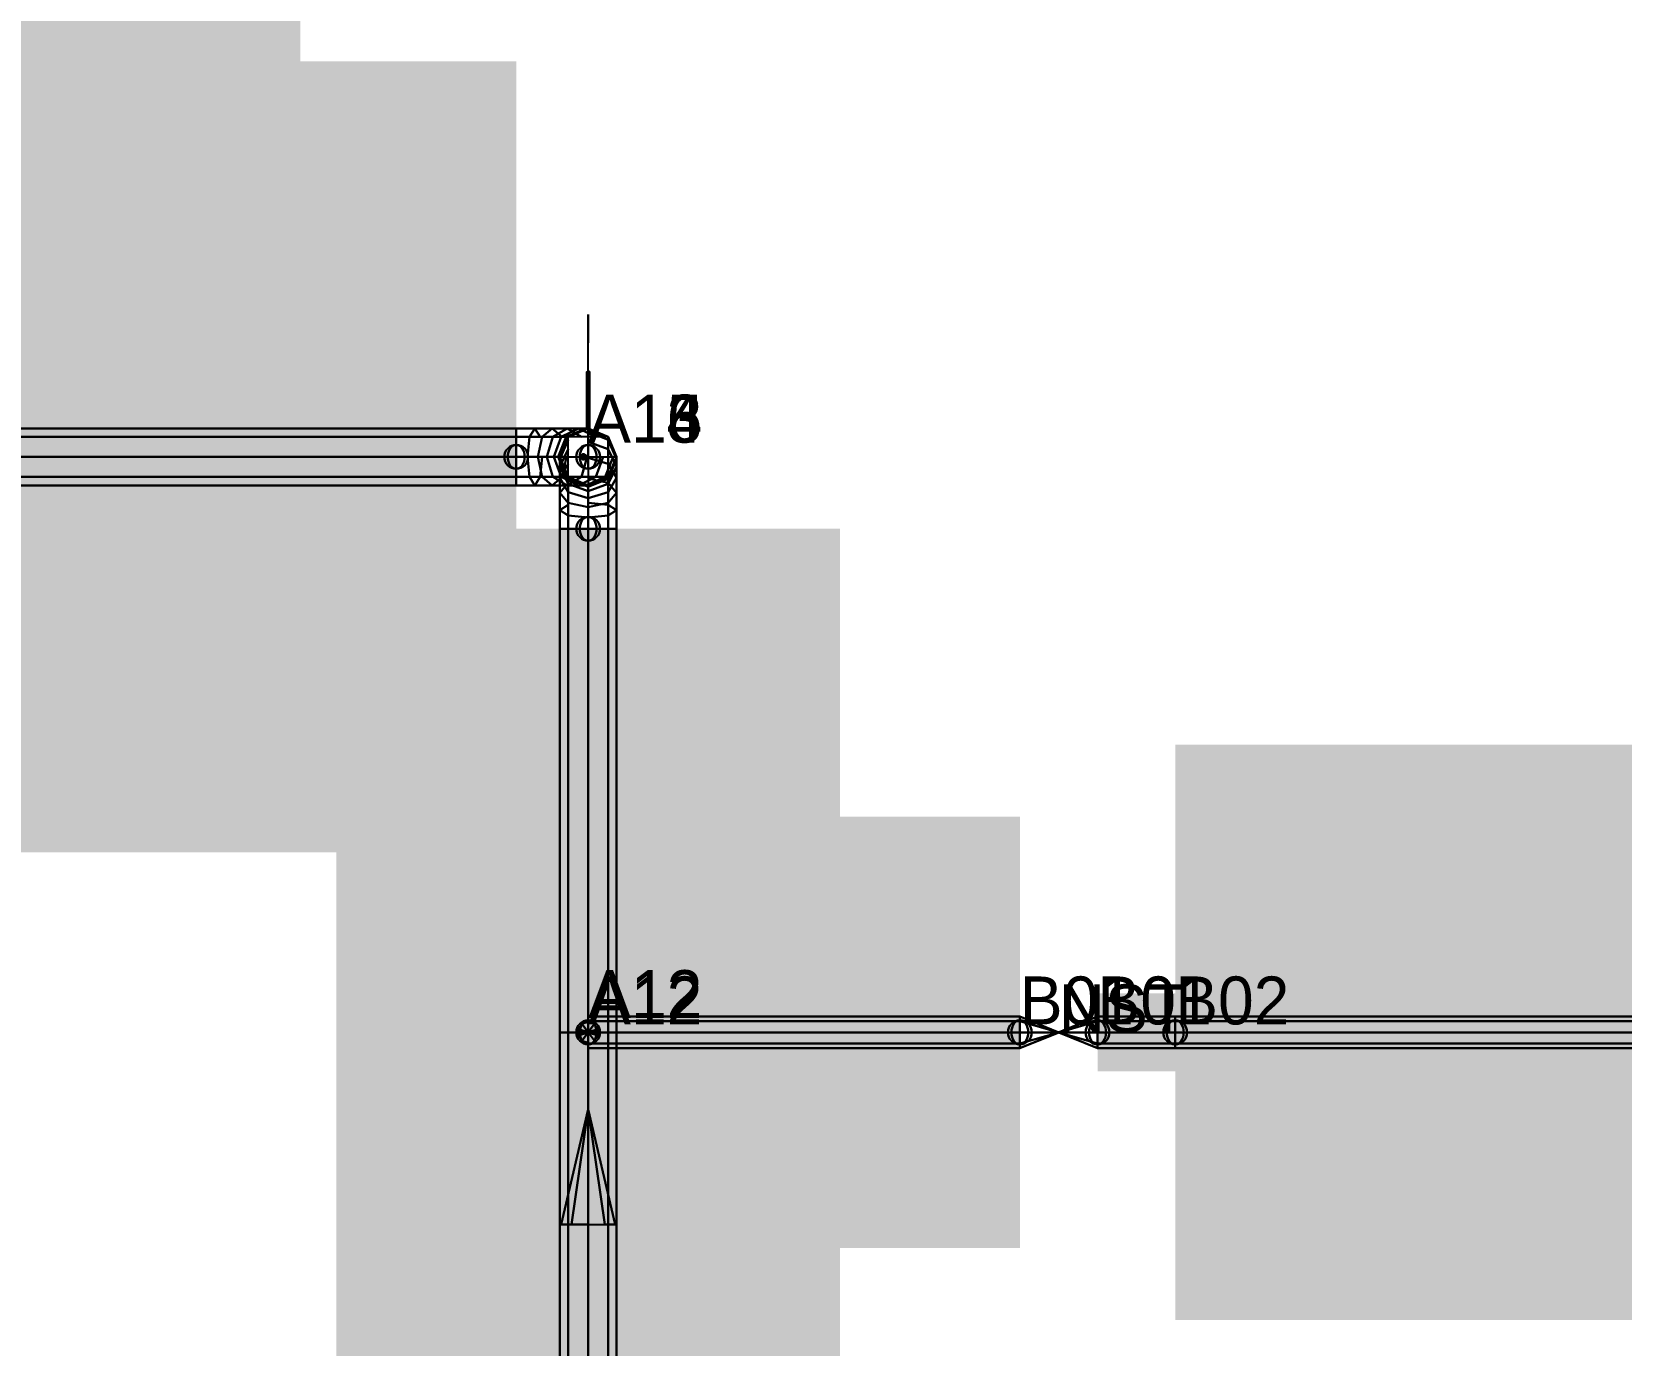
# Model space of a CAD drawing. Extents: x -1614 to 297846, y -601 to 211160.
# Drawn here: x 1849 to 3533, y 7289 to 8680 of the extents above; entities that cross this region are included whole.
import ezdxf

# ---------------------------------------------------------------- set-up
doc = ezdxf.new("R2010")
doc.units = 0
doc.layers.get('0').update_dxf_attribs({"linetype": 'CONTINUOUS'})
for name, color, linetype in [('3D-MODEL', 1, 'CONTINUOUS'), ('BEND', 5, 'CONTINUOUS'), ('FORCE', 4, 'CONTINUOUS'), ('FRAME', 1, 'CONTINUOUS'), ('POINT', 5, 'CONTINUOUS'), ('PTATT', 7, 'CONTINUOUS'), ('RUN', 5, 'CONTINUOUS'), ('SUPPORT', 1, 'CONTINUOUS'), ('VALATT', 14, 'CONTINUOUS'), ('VALVE', 14, 'CONTINUOUS')]:
    doc.layers.add(name, color=color, linetype=linetype)

# ---------------------------------------------------------------- blocks, each defined once
blk = doc.blocks.new('RUN')
at = {"const_width": 1}
blk.add_lwpolyline([(0, 0), (1, 0)], dxfattribs=at)
at = {"flags": 9}
for tag, p in [('MAT', (0.349303, 0.182422)), ('SCH', (0.349303, 0.165755)), ('NOM', (0.349303, 0.149088))]:
    blk.add_attdef(tag, p, '', height=0.01, dxfattribs=at)
blk = doc.blocks.new('3DRUN')
at = {"color": 0, "linetype": 'CONTINUOUS'}
for points in [[(1, 0.353553, -0.353553), (1, 0.5), (0, 0.5), (0, 0.353553, -0.353553)], [(1, 0.5), (1, 0.353553, 0.353553), (0, 0.353553, 0.353553), (0, 0.5)], [(1, 0, -0.5), (1, 0.353553, -0.353553), (0, 0.353553, -0.353553), (0, 0, -0.5)], [(1, 0.353553, 0.353553), (1, 0, 0.5), (0, 0, 0.5), (0, 0.353553, 0.353553)], [(1, -0.353553, -0.353553), (1, 0, -0.5), (0, 0, -0.5), (0, -0.353553, -0.353553)], [(1, 0, 0.5), (1, -0.353553, 0.353553), (0, -0.353553, 0.353553), (0, 0, 0.5)], [(1, -0.353553, 0.353553), (1, -0.5), (0, -0.5), (0, -0.353553, 0.353553)], [(1, -0.5), (1, -0.353553, -0.353553), (0, -0.353553, -0.353553), (0, -0.5)]]:
    blk.add_3dface(points, dxfattribs=at)
blk = doc.blocks.new('VALVE')
for p, q in [((0, -0.5), (0, 0.5)), ((0, 0.5), (1, -0.5)), ((1, 0.5), (0, -0.5)), ((1, -0.5), (1, 0.5))]:
    blk.add_line(p, q)
at = {"flags": 9}
for tag, p in [('WGT', (0.49792, 0.521981)), ('RAT', (0.49792, 0.538647))]:
    blk.add_attdef(tag, p, '', height=0.01, dxfattribs=at)
blk = doc.blocks.new('3DVALVE')
mesh = blk.add_polymesh((2, 8), dxfattribs=dict(n_close=True))
for k, corner in enumerate([(0, 0.5), (0, 0.353553, 0.353553), (0, 0, 0.5), (0, -0.353553, 0.353553), (0, -0.5), (0, -0.353553, -0.353553), (0, 0, -0.5), (0, 0.353553, -0.353553), (0.5, 0), (0.5, 0), (0.5, 0), (0.5, 0), (0.5, 0), (0.5, 0), (0.5, 0), (0.5, 0)]):
    mesh.set_mesh_vertex(divmod(k, 8), corner)
mesh = blk.add_polymesh((2, 8), dxfattribs=dict(n_close=True))
for k, corner in enumerate([(1, 0.5), (1, 0.353553, 0.353553), (1, 0, 0.5), (1, -0.353553, 0.353553), (1, -0.5), (1, -0.353553, -0.353553), (1, 0, -0.5), (1, 0.353553, -0.353553), (0.5, 0), (0.5, 0), (0.5, 0), (0.5, 0), (0.5, 0), (0.5, 0), (0.5, 0), (0.5, 0)]):
    mesh.set_mesh_vertex(divmod(k, 8), corner)
blk = doc.blocks.new('3DFORCE')
blk.add_line((0, 0), (0, 0.999517))
at = {"extrusion": (0, -1, 0)}
blk.add_circle((0, 0, -1.299517), 0.000034, dxfattribs=at)
mesh = blk.add_polymesh((2, 10), dxfattribs=dict(n_close=True))
for k, corner in enumerate([(0.074329, 0.999517), (0.060133, 0.999517, 0.043689), (0.022969, 0.999517, 0.070691), (-0.022969, 0.999517, 0.070691), (-0.060133, 0.999517, 0.043689), (-0.074329, 0.999517), (-0.060133, 0.999517, -0.043689), (-0.022969, 0.999517, -0.070691), (0.022969, 0.999517, -0.070691), (0.060133, 0.999517, -0.043689), (0.000034, 1.299517), (0.000028, 1.299517, 0.00002), (0.000011, 1.299517, 0.000032), (-0.000011, 1.299517, 0.000032), (-0.000028, 1.299517, 0.00002), (-0.000034, 1.299517), (-0.000028, 1.299517, -0.00002), (-0.000011, 1.299517, -0.000032), (0.000011, 1.299517, -0.000032), (0.000028, 1.299517, -0.00002)]):
    mesh.set_mesh_vertex(divmod(k, 10), corner)
blk = doc.blocks.new('FORCE')
for p, q in [((0, 1.299517), (-0.075, 0.999517)), ((0.075, 0.999517), (0, 1.299517)), ((-0.075, 0.999517), (0, 0.999517)), ((0, 0.999517), (0.075, 0.999517)), ((0, 0), (0, 0.999517))]:
    blk.add_line(p, q)
at = {"flags": 9}
for tag, p in [('FRC', (0.002347, 1.347826)), ('LCA', (0.002347, 1.331159))]:
    blk.add_attdef(tag, p, '', height=0.01, dxfattribs=at)
blk = doc.blocks.new('POINT')
at = {"color": 0, "linetype": 'BYBLOCK'}
blk.add_circle((0, 0), 0.5, dxfattribs=at)
at = {"color": 0, "linetype": 'BYBLOCK', "extrusion": (1e-16, 0, -1)}
blk.add_circle((0, 0), 0.5, dxfattribs=at)
at = {"color": 0, "linetype": 'BYBLOCK', "extrusion": (0.707107, 0, 0.707107)}
blk.add_circle((0, 0), 0.5, dxfattribs=at)
at = {"color": 0, "linetype": 'BYBLOCK', "extrusion": (0.707107, 0, -0.707107)}
blk.add_circle((0, 0), 0.5, dxfattribs=at)
at = {"color": 0, "linetype": 'BYBLOCK', "extrusion": (-0.707107, 0, -0.707107)}
blk.add_circle((0, 0), 0.5, dxfattribs=at)
at = {"color": 0, "linetype": 'BYBLOCK', "extrusion": (-0.707107, 0, 0.707107)}
blk.add_circle((0, 0), 0.5, dxfattribs=at)
at = {"color": 0, "linetype": 'BYBLOCK', "extrusion": (1, 0, 1e-16)}
blk.add_circle((0, 0), 0.5, dxfattribs=at)
at = {"color": 0, "linetype": 'BYBLOCK', "extrusion": (-1, 0, -2e-16)}
blk.add_circle((0, 0), 0.5, dxfattribs=at)
blk = doc.blocks.new('3DYSTOP')
at = {"extrusion": (-0.831972, 0, 0.554818)}
blk.add_line((0, -1), (0, -0.3), dxfattribs=at)
at = {"extrusion": (-0.000670272, 0, 1)}
for p, q in [((-0.15, -0.85, -0.000101), (0.15, -0.85, 0.000101)), ((-0.15, -1, -0.000101), (-0.15, -0.85, -0.000101)), ((-0.075, -1, -0.00005), (-0.075, -0.85, -0.00005)), ((0, -1), (0, -0.85)), ((0.075, -1, 0.00005), (0.075, -0.85, 0.00005)), ((0.15, -0.85, 0.000101), (0.15, -1, 0.000101))]:
    blk.add_line(p, q, dxfattribs=at)
at = {"extrusion": (0, -1, 0)}
blk.add_circle((0, 0), 0.000091, dxfattribs=at)
mesh = blk.add_polymesh((2, 10), dxfattribs=dict(n_close=True))
for k, corner in enumerate([(0.074873, -0.3), (0.060574, -0.3, 0.044009), (0.023137, -0.3, 0.071209), (-0.023137, -0.3, 0.071209), (-0.060574, -0.3, 0.044009), (-0.074873, -0.3), (-0.060574, -0.3, -0.044009), (-0.023137, -0.3, -0.071209), (0.023137, -0.3, -0.071209), (0.060574, -0.3, -0.044009), (0.000091, 0), (0.000074, 0, 0.000054), (0.000028, 0, 0.000087), (-0.000028, 0, 0.000087), (-0.000074, 0, 0.000054), (-0.000091, 0), (-0.000074, 0, -0.000054), (-0.000028, 0, -0.000087), (0.000028, 0, -0.000087), (0.000074, 0, -0.000054)]):
    mesh.set_mesh_vertex(divmod(k, 10), corner)
blk = doc.blocks.new('YSTOP')
for p, q in [((-0.15, -1), (-0.15, -0.85)), ((-0.15, -0.85), (0.15, -0.85)), ((-0.075, -1), (-0.075, -0.85)), ((0, -1), (0, -0.85)), ((0.075, -1), (0.075, -0.85)), ((0.15, -0.85), (0.15, -1))]:
    blk.add_line(p, q)
blk.add_lwpolyline([(0, -1), (0, -0.3), (0.075, -0.3), (0, 0), (-0.075, -0.3), (0, -0.3)])
at = {"flags": 9}
for tag, p in [('SID', (0.001068, -0.998792)), ('TYP', (0.001068, -1.015459)), ('GUP', (0.001068, -1.032126)), ('GDN', (0.001068, -1.048792)), ('FCF', (0.001068, -1.065459))]:
    blk.add_attdef(tag, p, '', height=0.01, dxfattribs=at)
blk = doc.blocks.new('BEND')
at = {"color": 0, "linetype": 'BYBLOCK', "extrusion": (1e-16, 0, -1)}
blk.add_circle((0, 0), 0.5, dxfattribs=at)
at = {"color": 0, "linetype": 'BYBLOCK'}
blk.add_circle((0, 0), 0.5, dxfattribs=at)
at = {"color": 0, "linetype": 'BYBLOCK', "extrusion": (-0.707107, 0, 0.707107)}
blk.add_circle((0, 0), 0.5, dxfattribs=at)
at = {"color": 0, "linetype": 'BYBLOCK', "extrusion": (-0.707107, 0, -0.707107)}
blk.add_circle((0, 0), 0.5, dxfattribs=at)
at = {"color": 0, "linetype": 'BYBLOCK', "extrusion": (0.707107, 0, -0.707107)}
blk.add_circle((0, 0), 0.5, dxfattribs=at)
at = {"color": 0, "linetype": 'BYBLOCK', "extrusion": (0.707107, 0, 0.707107)}
blk.add_circle((0, 0), 0.5, dxfattribs=at)
at = {"color": 0, "linetype": 'BYBLOCK', "extrusion": (-1, 0, -2e-16)}
blk.add_circle((0, 0), 0.5, dxfattribs=at)
at = {"color": 0, "linetype": 'BYBLOCK', "extrusion": (1, 0, 1e-16)}
blk.add_circle((0, 0), 0.5, dxfattribs=at)
at = {"flags": 9}
for tag, p in [('SCH', (0.013631, 0.044686)), ('MAT', (0.013631, 0.028019)), ('NOM', (0.013631, 0.011353)), ('RAD', (0.013631, -0.005314))]:
    blk.add_attdef(tag, p, '', height=0.01, dxfattribs=at)
blk = doc.blocks.new('3DINCLIN')
for p, q in [((-0.2, 0.9), (-0.2, 1)), ((-0.2, 0.9), (0.2, 0.9)), ((-0.1, 0.9), (-0.1, 1)), ((0, 1), (0, 0.8)), ((0.1, 0.9), (0.1, 1)), ((0.2, 0.9), (0.2, 1)), ((0, 0.8), (-0.2, 0.7)), ((-0.2, 0.7), (0.2, 0.7)), ((0.2, 0.7), (-0.2, 0.6)), ((-0.2, 0.6), (0.2, 0.6)), ((0.2, 0.6), (-0.2, 0.5)), ((-0.2, 0.5), (0.2, 0.5)), ((0.2, 0.5), (-0.2, 0.4)), ((-0.2, 0.4), (0.2, 0.4)), ((0.2, 0.4), (0, 0.29)), ((0, 0.29), (0, 0.05))]:
    blk.add_line(p, q)
at = {"extrusion": (0, -1, 0)}
blk.add_circle((0, 0), 0.000031, dxfattribs=at)
mesh = blk.add_polymesh((2, 10), dxfattribs=dict(n_close=True))
for k, corner in enumerate([(0.000031, 0), (0.000025, 0, 0.000018), (0.000009, 0, 0.000029), (-0.000009, 0, 0.000029), (-0.000025, 0, 0.000018), (-0.000031, 0), (-0.000025, 0, -0.000018), (-0.000009, 0, -0.000029), (0.000009, 0, -0.000029), (0.000025, 0, -0.000018), (0.019815, 0.05), (0.01603, 0.05, 0.011647), (0.006123, 0.05, 0.018845), (-0.006123, 0.05, 0.018845), (-0.01603, 0.05, 0.011647), (-0.019815, 0.05), (-0.01603, 0.05, -0.011647), (-0.006123, 0.05, -0.018845), (0.006123, 0.05, -0.018845), (0.01603, 0.05, -0.011647)]):
    mesh.set_mesh_vertex(divmod(k, 10), corner)
blk = doc.blocks.new('INCLINED')
for p, q in [((-0.2, 0.9), (-0.2, 1)), ((-0.2, 0.9), (0.2, 0.9)), ((-0.1, 0.9), (-0.1, 1)), ((0, 1), (0, 0.8)), ((0.1, 0.9), (0.1, 1)), ((0.2, 0.9), (0.2, 1)), ((0, 0.8), (-0.2, 0.7)), ((-0.2, 0.7), (0.2, 0.7)), ((0.2, 0.7), (-0.2, 0.6)), ((-0.2, 0.6), (0.2, 0.6)), ((0.2, 0.6), (-0.2, 0.5)), ((-0.2, 0.5), (0.2, 0.5)), ((0.2, 0.5), (-0.2, 0.4)), ((-0.2, 0.4), (0.2, 0.4)), ((0.2, 0.4), (0, 0.29)), ((0, 0.29), (0, 0))]:
    blk.add_line(p, q)
for points in [[(0.02, 0.05), (-0.02, 0.05), (0, 0)], [(0.018228, 0.0488), (-0.018228, 0.0488), (0, 0.00323)], [(0.016313, 0.047504), (-0.016313, 0.047504), (0, 0.006721)], [(0.014778, 0.046464), (-0.014778, 0.046464), (0, 0.00952)], [(0.013243, 0.045425), (-0.013243, 0.045425), (0, 0.012319)], [(0.011972, 0.044565), (-0.011972, 0.044565), (0, 0.014634)], [(0.010702, 0.043705), (-0.010702, 0.043705), (0, 0.01695)], [(0.009432, 0.042845), (-0.009432, 0.042845), (0, 0.019266)], [(0.007896, 0.041805), (-0.007896, 0.041805), (0, 0.022065)], [(0.006626, 0.040945), (-0.006626, 0.040945), (0, 0.02438)], [(0.005091, 0.039906), (-0.005091, 0.039906), (0, 0.027179)], [(0.003671, 0.038945), (-0.003671, 0.038945), (0, 0.029768)], [(0.002665, 0.038264), (-0.002665, 0.038264), (0, 0.031601)], [(0.00166, 0.037583), (-0.00166, 0.037583), (0, 0.033434)], [(0.000485, 0.036788), (-0.000485, 0.036788), (0, 0.035575)]]:
    blk.add_lwpolyline(points, close=True)
at = {"flags": 9}
for tag, p in [('TYP', (0.001223, 1.07814)), ('SID', (0.001223, 1.094807)), ('GFO', (0.001223, 1.061473)), ('GBK', (0.001223, 1.044807)), ('RAT', (0.001223, 1.02814)), ('DIR', (0.001223, 1.011473))]:
    blk.add_attdef(tag, p, '', height=0.01, dxfattribs=at)
blk = doc.blocks.new('3DRESTR')
for p, q in [((-0.2, 0.8), (-0.2, 1)), ((-0.1, 1), (-0.1, 0.8)), ((0, 1), (0, 0.8)), ((0.1, 1), (0.1, 0.8)), ((0.2, 1), (0.2, 0.8)), ((0.2, 0.8), (-0.2, 0.8)), ((0, 0.467278), (0, 0.8)), ((0, 0), (0, 0.2))]:
    blk.add_line(p, q)
mesh = blk.add_polymesh((2, 6), dxfattribs=dict(n_close=True))
for k, corner in enumerate([(-0.114372, 0.574891), (-0.111872, 0.570561, 0.00866), (-0.106872, 0.561901, 0.00866), (-0.104372, 0.55757), (-0.106872, 0.561901, -0.00866), (-0.111872, 0.570561, -0.00866), (-0.151319, 0.540569), (-0.148819, 0.536239, 0.00866), (-0.143819, 0.527578, 0.00866), (-0.141319, 0.523248), (-0.143819, 0.527578, -0.00866), (-0.148819, 0.536239, -0.00866)]):
    mesh.set_mesh_vertex(divmod(k, 6), corner)
mesh = blk.add_polymesh((2, 6), dxfattribs=dict(n_close=True))
for k, corner in enumerate([(-0.060456, 0.597032), (-0.060456, 0.592032, 0.00866), (-0.060456, 0.582032, 0.00866), (-0.060456, 0.577032), (-0.060456, 0.582032, -0.00866), (-0.060456, 0.592032, -0.00866), (-0.114372, 0.574891), (-0.111872, 0.570561, 0.00866), (-0.106872, 0.561901, 0.00866), (-0.104372, 0.55757), (-0.106872, 0.561901, -0.00866), (-0.111872, 0.570561, -0.00866)]):
    mesh.set_mesh_vertex(divmod(k, 6), corner)
mesh = blk.add_polymesh((2, 6), dxfattribs=dict(n_close=True))
for k, corner in enumerate([(-0.008676, 0.603094), (-0.008676, 0.598094, 0.00866), (-0.008676, 0.588094, 0.00866), (-0.008676, 0.583094), (-0.008676, 0.588094, -0.00866), (-0.008676, 0.598094, -0.00866), (-0.060456, 0.597032), (-0.060456, 0.592032, 0.00866), (-0.060456, 0.582032, 0.00866), (-0.060456, 0.577032), (-0.060456, 0.582032, -0.00866), (-0.060456, 0.592032, -0.00866)]):
    mesh.set_mesh_vertex(divmod(k, 6), corner)
mesh = blk.add_polymesh((2, 6), dxfattribs=dict(n_close=True))
for k, corner in enumerate([(0.046744, 0.593392), (0.046744, 0.588392, 0.00866), (0.046744, 0.578392, 0.00866), (0.046744, 0.573392), (0.046744, 0.578392, -0.00866), (0.046744, 0.588392, -0.00866), (-0.008676, 0.603094), (-0.008676, 0.598094, 0.00866), (-0.008676, 0.588094, 0.00866), (-0.008676, 0.583094), (-0.008676, 0.588094, -0.00866), (-0.008676, 0.598094, -0.00866)]):
    mesh.set_mesh_vertex(divmod(k, 6), corner)
mesh = blk.add_polymesh((2, 6), dxfattribs=dict(n_close=True))
for k, corner in enumerate([(0.102741, 0.56657), (0.100241, 0.56224, 0.00866), (0.095241, 0.55358, 0.00866), (0.092741, 0.54925), (0.095241, 0.55358, -0.00866), (0.100241, 0.56224, -0.00866), (0.046744, 0.593392), (0.046744, 0.588392, 0.00866), (0.046744, 0.578392, 0.00866), (0.046744, 0.573392), (0.046744, 0.578392, -0.00866), (0.046744, 0.588392, -0.00866)]):
    mesh.set_mesh_vertex(divmod(k, 6), corner)
mesh = blk.add_polymesh((2, 6), dxfattribs=dict(n_close=True))
for k, corner in enumerate([(0.143852, 0.530688), (0.141352, 0.526358, 0.00866), (0.136352, 0.517698, 0.00866), (0.133852, 0.513368), (0.136352, 0.517698, -0.00866), (0.141352, 0.526358, -0.00866), (0.102741, 0.56657), (0.100241, 0.56224, 0.00866), (0.095241, 0.55358, 0.00866), (0.092741, 0.54925), (0.095241, 0.55358, -0.00866), (0.100241, 0.56224, -0.00866)]):
    mesh.set_mesh_vertex(divmod(k, 6), corner)
mesh = blk.add_polymesh((2, 6), dxfattribs=dict(n_close=True))
for k, corner in enumerate([(-0.18256, 0.492706), (-0.178229, 0.490206, 0.00866), (-0.169569, 0.485206, 0.00866), (-0.165239, 0.482706), (-0.169569, 0.485206, -0.00866), (-0.178229, 0.490206, -0.00866), (-0.196389, 0.437262), (-0.191389, 0.437262, 0.00866), (-0.181389, 0.437262, 0.00866), (-0.176389, 0.437262), (-0.181389, 0.437262, -0.00866), (-0.191389, 0.437262, -0.00866)]):
    mesh.set_mesh_vertex(divmod(k, 6), corner)
mesh = blk.add_polymesh((2, 6), dxfattribs=dict(n_close=True))
for k, corner in enumerate([(-0.151319, 0.540569), (-0.148819, 0.536239, 0.00866), (-0.143819, 0.527578, 0.00866), (-0.141319, 0.523248), (-0.143819, 0.527578, -0.00866), (-0.148819, 0.536239, -0.00866), (-0.18256, 0.492706), (-0.178229, 0.490206, 0.00866), (-0.169569, 0.485206, 0.00866), (-0.165239, 0.482706), (-0.169569, 0.485206, -0.00866), (-0.178229, 0.490206, -0.00866)]):
    mesh.set_mesh_vertex(divmod(k, 6), corner)
mesh = blk.add_polymesh((2, 6), dxfattribs=dict(n_close=True))
for k, corner in enumerate([(-0.079523, 0.472944), (-0.075193, 0.470444, 0.00866), (-0.066533, 0.465444, 0.00866), (-0.062203, 0.462944), (-0.066533, 0.465444, -0.00866), (-0.075193, 0.470444, -0.00866), (-0.087628, 0.429462), (-0.082628, 0.429462, 0.00866), (-0.072628, 0.429462, 0.00866), (-0.067628, 0.429462), (-0.072628, 0.429462, -0.00866), (-0.082628, 0.429462, -0.00866)]):
    mesh.set_mesh_vertex(divmod(k, 6), corner)
mesh = blk.add_polymesh((2, 6), dxfattribs=dict(n_close=True))
for k, corner in enumerate([(-0.049844, 0.504686), (-0.047344, 0.500356, 0.00866), (-0.042344, 0.491696, 0.00866), (-0.039844, 0.487366), (-0.042344, 0.491696, -0.00866), (-0.047344, 0.500356, -0.00866), (-0.079523, 0.472944), (-0.075193, 0.470444, 0.00866), (-0.066533, 0.465444, 0.00866), (-0.062203, 0.462944), (-0.066533, 0.465444, -0.00866), (-0.075193, 0.470444, -0.00866)]):
    mesh.set_mesh_vertex(divmod(k, 6), corner)
mesh = blk.add_polymesh((2, 6), dxfattribs=dict(n_close=True))
for k, corner in enumerate([(-0.008676, 0.517725), (-0.008676, 0.512725, 0.00866), (-0.008676, 0.502725, 0.00866), (-0.008676, 0.497725), (-0.008676, 0.502725, -0.00866), (-0.008676, 0.512725, -0.00866), (-0.049844, 0.504686), (-0.047344, 0.500356, 0.00866), (-0.042344, 0.491696, 0.00866), (-0.039844, 0.487366), (-0.042344, 0.491696, -0.00866), (-0.047344, 0.500356, -0.00866)]):
    mesh.set_mesh_vertex(divmod(k, 6), corner)
mesh = blk.add_polymesh((2, 6), dxfattribs=dict(n_close=True))
for k, corner in enumerate([(0.01, 0.467278), (0.005, 0.467278, 0.00866), (-0.005, 0.467278, 0.00866), (-0.01, 0.467278), (-0.005, 0.467278, -0.00866), (0.005, 0.467278, -0.00866), (0.010284, 0.424575), (0.005284, 0.424575, 0.00866), (-0.004716, 0.424575, 0.00866), (-0.009716, 0.424575), (-0.004716, 0.424575, -0.00866), (0.005284, 0.424575, -0.00866)]):
    mesh.set_mesh_vertex(divmod(k, 6), corner)
mesh = blk.add_polymesh((2, 6), dxfattribs=dict(n_close=True))
for k, corner in enumerate([(0.034571, 0.509367), (0.032071, 0.505037, 0.00866), (0.027071, 0.496376, 0.00866), (0.024571, 0.492046), (0.027071, 0.496376, -0.00866), (0.032071, 0.505037, -0.00866), (-0.008676, 0.517725), (-0.008676, 0.512725, 0.00866), (-0.008676, 0.502725, 0.00866), (-0.008676, 0.497725), (-0.008676, 0.502725, -0.00866), (-0.008676, 0.512725, -0.00866)]):
    mesh.set_mesh_vertex(divmod(k, 6), corner)
mesh = blk.add_polymesh((2, 6), dxfattribs=dict(n_close=True))
for k, corner in enumerate([(0.067355, 0.487005), (0.064855, 0.482675, 0.00866), (0.059855, 0.474015, 0.00866), (0.057355, 0.469685), (0.059855, 0.474015, -0.00866), (0.064855, 0.482675, -0.00866), (0.034571, 0.509367), (0.032071, 0.505037, 0.00866), (0.027071, 0.496376, 0.00866), (0.024571, 0.492046), (0.027071, 0.496376, -0.00866), (0.032071, 0.505037, -0.00866)]):
    mesh.set_mesh_vertex(divmod(k, 6), corner)
mesh = blk.add_polymesh((2, 6), dxfattribs=dict(n_close=True))
for k, corner in enumerate([(0.09131, 0.448503), (0.08698, 0.446003, 0.00866), (0.07832, 0.441003, 0.00866), (0.07399, 0.438503), (0.07832, 0.441003, -0.00866), (0.08698, 0.446003, -0.00866), (0.067355, 0.487005), (0.064855, 0.482675, 0.00866), (0.059855, 0.474015, 0.00866), (0.057355, 0.469685), (0.059855, 0.474015, -0.00866), (0.064855, 0.482675, -0.00866)]):
    mesh.set_mesh_vertex(divmod(k, 6), corner)
mesh = blk.add_polymesh((2, 6), dxfattribs=dict(n_close=True))
for k, corner in enumerate([(0.09131, 0.448503), (0.08698, 0.446003, 0.00866), (0.07832, 0.441003, 0.00866), (0.07399, 0.438503), (0.07832, 0.441003, -0.00866), (0.08698, 0.446003, -0.00866), (0.096514, 0.4121), (0.092184, 0.4096, 0.00866), (0.083524, 0.4046, 0.00866), (0.079194, 0.4021), (0.083524, 0.4046, -0.00866), (0.092184, 0.4096, -0.00866)]):
    mesh.set_mesh_vertex(divmod(k, 6), corner)
mesh = blk.add_polymesh((2, 6), dxfattribs=dict(n_close=True))
for k, corner in enumerate([(0.177694, 0.478145), (0.173364, 0.475645, 0.00866), (0.164704, 0.470645, 0.00866), (0.160374, 0.468145), (0.164704, 0.470645, -0.00866), (0.173364, 0.475645, -0.00866), (0.143852, 0.530688), (0.141352, 0.526358, 0.00866), (0.136352, 0.517698, 0.00866), (0.133852, 0.513368), (0.136352, 0.517698, -0.00866), (0.141352, 0.526358, -0.00866)]):
    mesh.set_mesh_vertex(divmod(k, 6), corner)
mesh = blk.add_polymesh((2, 6), dxfattribs=dict(n_close=True))
for k, corner in enumerate([(0.193306, 0.425101), (0.188976, 0.422601, 0.00866), (0.180315, 0.417601, 0.00866), (0.175985, 0.415101), (0.180315, 0.417601, -0.00866), (0.188976, 0.422601, -0.00866), (0.177694, 0.478145), (0.173364, 0.475645, 0.00866), (0.164704, 0.470645, 0.00866), (0.160374, 0.468145), (0.164704, 0.470645, -0.00866), (0.173364, 0.475645, -0.00866)]):
    mesh.set_mesh_vertex(divmod(k, 6), corner)
mesh = blk.add_polymesh((2, 6), dxfattribs=dict(n_close=True))
for k, corner in enumerate([(-0.196389, 0.437262), (-0.191389, 0.437262, 0.00866), (-0.181389, 0.437262, 0.00866), (-0.176389, 0.437262), (-0.181389, 0.437262, -0.00866), (-0.191389, 0.437262, -0.00866), (-0.193787, 0.39306), (-0.188787, 0.39306, 0.00866), (-0.178787, 0.39306, 0.00866), (-0.173787, 0.39306), (-0.178787, 0.39306, -0.00866), (-0.188787, 0.39306, -0.00866)]):
    mesh.set_mesh_vertex(divmod(k, 6), corner)
mesh = blk.add_polymesh((2, 6), dxfattribs=dict(n_close=True))
for k, corner in enumerate([(-0.193787, 0.39306), (-0.188787, 0.39306, 0.00866), (-0.178787, 0.39306, 0.00866), (-0.173787, 0.39306), (-0.178787, 0.39306, -0.00866), (-0.188787, 0.39306, -0.00866), (-0.175795, 0.347497), (-0.171464, 0.349997, 0.00866), (-0.162804, 0.354997, 0.00866), (-0.158474, 0.357497), (-0.162804, 0.354997, -0.00866), (-0.171464, 0.349997, -0.00866)]):
    mesh.set_mesh_vertex(divmod(k, 6), corner)
mesh = blk.add_polymesh((2, 6), dxfattribs=dict(n_close=True))
for k, corner in enumerate([(-0.175795, 0.347497), (-0.171464, 0.349997, 0.00866), (-0.162804, 0.354997, 0.00866), (-0.158474, 0.357497), (-0.162804, 0.354997, -0.00866), (-0.171464, 0.349997, -0.00866), (-0.145074, 0.310035), (-0.142574, 0.314365, 0.00866), (-0.137574, 0.323025, 0.00866), (-0.135074, 0.327355), (-0.137574, 0.323025, -0.00866), (-0.142574, 0.314365, -0.00866)]):
    mesh.set_mesh_vertex(divmod(k, 6), corner)
mesh = blk.add_polymesh((2, 6), dxfattribs=dict(n_close=True))
for k, corner in enumerate([(-0.087628, 0.429462), (-0.082628, 0.429462, 0.00866), (-0.072628, 0.429462, 0.00866), (-0.067628, 0.429462), (-0.072628, 0.429462, -0.00866), (-0.082628, 0.429462, -0.00866), (-0.079003, 0.404181), (-0.074673, 0.406681, 0.00866), (-0.066013, 0.411681, 0.00866), (-0.061683, 0.414181), (-0.066013, 0.411681, -0.00866), (-0.074673, 0.406681, -0.00866)]):
    mesh.set_mesh_vertex(divmod(k, 6), corner)
mesh = blk.add_polymesh((2, 6), dxfattribs=dict(n_close=True))
for k, corner in enumerate([(-0.079003, 0.404181), (-0.074673, 0.406681, 0.00866), (-0.066013, 0.411681, 0.00866), (-0.061683, 0.414181), (-0.066013, 0.411681, -0.00866), (-0.074673, 0.406681, -0.00866), (-0.056292, 0.38826), (-0.056292, 0.39326, 0.00866), (-0.056292, 0.40326, 0.00866), (-0.056292, 0.40826), (-0.056292, 0.40326, -0.00866), (-0.056292, 0.39326, -0.00866)]):
    mesh.set_mesh_vertex(divmod(k, 6), corner)
mesh = blk.add_polymesh((2, 6), dxfattribs=dict(n_close=True))
for k, corner in enumerate([(-0.031518, 0.386479), (-0.034018, 0.39081, 0.00866), (-0.039018, 0.39947, 0.00866), (-0.041518, 0.4038), (-0.039018, 0.39947, -0.00866), (-0.034018, 0.39081, -0.00866), (-0.056292, 0.38826), (-0.056292, 0.39326, 0.00866), (-0.056292, 0.40326, 0.00866), (-0.056292, 0.40826), (-0.056292, 0.40326, -0.00866), (-0.056292, 0.39326, -0.00866)]):
    mesh.set_mesh_vertex(divmod(k, 6), corner)
mesh = blk.add_polymesh((2, 6), dxfattribs=dict(n_close=True))
for k, corner in enumerate([(-0.009124, 0.39586), (-0.013454, 0.39836, 0.00866), (-0.022114, 0.40336, 0.00866), (-0.026444, 0.40586), (-0.022114, 0.40336, -0.00866), (-0.013454, 0.39836, -0.00866), (-0.031518, 0.386479), (-0.034018, 0.39081, 0.00866), (-0.039018, 0.39947, 0.00866), (-0.041518, 0.4038), (-0.039018, 0.39947, -0.00866), (-0.034018, 0.39081, -0.00866)]):
    mesh.set_mesh_vertex(divmod(k, 6), corner)
mesh = blk.add_polymesh((2, 6), dxfattribs=dict(n_close=True))
for k, corner in enumerate([(0.010284, 0.424575), (0.005284, 0.424575, 0.00866), (-0.004716, 0.424575, 0.00866), (-0.009716, 0.424575), (-0.004716, 0.424575, -0.00866), (0.005284, 0.424575, -0.00866), (-0.009124, 0.39586), (-0.013454, 0.39836, 0.00866), (-0.022114, 0.40336, 0.00866), (-0.026444, 0.40586), (-0.022114, 0.40336, -0.00866), (-0.013454, 0.39836, -0.00866)]):
    mesh.set_mesh_vertex(divmod(k, 6), corner)
mesh = blk.add_polymesh((2, 6), dxfattribs=dict(n_close=True))
for k, corner in enumerate([(0.087967, 0.365498), (0.082967, 0.365498, 0.00866), (0.072967, 0.365498, 0.00866), (0.067967, 0.365498), (0.072967, 0.365498, -0.00866), (0.082967, 0.365498, -0.00866), (0.06373, 0.323575), (0.0594, 0.326075, 0.00866), (0.05074, 0.331075, 0.00866), (0.04641, 0.333575), (0.05074, 0.331075, -0.00866), (0.0594, 0.326075, -0.00866)]):
    mesh.set_mesh_vertex(divmod(k, 6), corner)
mesh = blk.add_polymesh((2, 6), dxfattribs=dict(n_close=True))
for k, corner in enumerate([(0.087967, 0.365498), (0.082967, 0.365498, 0.00866), (0.072967, 0.365498, 0.00866), (0.067967, 0.365498), (0.072967, 0.365498, -0.00866), (0.082967, 0.365498, -0.00866), (0.096514, 0.4121), (0.092184, 0.4096, 0.00866), (0.083524, 0.4046, 0.00866), (0.079194, 0.4021), (0.083524, 0.4046, -0.00866), (0.092184, 0.4096, -0.00866)]):
    mesh.set_mesh_vertex(divmod(k, 6), corner)
mesh = blk.add_polymesh((2, 6), dxfattribs=dict(n_close=True))
for k, corner in enumerate([(0.182255, 0.313416), (0.177255, 0.313416, 0.00866), (0.167255, 0.313416, 0.00866), (0.162255, 0.313416), (0.167255, 0.313416, -0.00866), (0.177255, 0.313416, -0.00866), (0.193654, 0.367216), (0.189324, 0.364716, 0.00866), (0.180664, 0.359716, 0.00866), (0.176334, 0.357216), (0.180664, 0.359716, -0.00866), (0.189324, 0.364716, -0.00866)]):
    mesh.set_mesh_vertex(divmod(k, 6), corner)
mesh = blk.add_polymesh((2, 6), dxfattribs=dict(n_close=True))
for k, corner in enumerate([(0.193654, 0.367216), (0.189324, 0.364716, 0.00866), (0.180664, 0.359716, 0.00866), (0.176334, 0.357216), (0.180664, 0.359716, -0.00866), (0.189324, 0.364716, -0.00866), (0.193306, 0.425101), (0.188976, 0.422601, 0.00866), (0.180315, 0.417601, 0.00866), (0.175985, 0.415101), (0.180315, 0.417601, -0.00866), (0.188976, 0.422601, -0.00866)]):
    mesh.set_mesh_vertex(divmod(k, 6), corner)
mesh = blk.add_polymesh((2, 6), dxfattribs=dict(n_close=True))
for k, corner in enumerate([(-0.145074, 0.310035), (-0.142574, 0.314365, 0.00866), (-0.137574, 0.323025, 0.00866), (-0.135074, 0.327355), (-0.137574, 0.323025, -0.00866), (-0.142574, 0.314365, -0.00866), (-0.107086, 0.285593), (-0.104586, 0.289923, 0.00866), (-0.099586, 0.298583, 0.00866), (-0.097086, 0.302913), (-0.099586, 0.298583, -0.00866), (-0.104586, 0.289923, -0.00866)]):
    mesh.set_mesh_vertex(divmod(k, 6), corner)
mesh = blk.add_polymesh((2, 6), dxfattribs=dict(n_close=True))
for k, corner in enumerate([(-0.107086, 0.285593), (-0.104586, 0.289923, 0.00866), (-0.099586, 0.298583, 0.00866), (-0.097086, 0.302913), (-0.099586, 0.298583, -0.00866), (-0.104586, 0.289923, -0.00866), (-0.062017, 0.273333), (-0.062017, 0.278333, 0.00866), (-0.062017, 0.288333, 0.00866), (-0.062017, 0.293333), (-0.062017, 0.288333, -0.00866), (-0.062017, 0.278333, -0.00866)]):
    mesh.set_mesh_vertex(divmod(k, 6), corner)
mesh = blk.add_polymesh((2, 6), dxfattribs=dict(n_close=True))
for k, corner in enumerate([(-0.012784, 0.277272), (-0.015284, 0.281603, 0.00866), (-0.020284, 0.290263, 0.00866), (-0.022784, 0.294593), (-0.020284, 0.290263, -0.00866), (-0.015284, 0.281603, -0.00866), (-0.062017, 0.273333), (-0.062017, 0.278333, 0.00866), (-0.062017, 0.288333, 0.00866), (-0.062017, 0.293333), (-0.062017, 0.288333, -0.00866), (-0.062017, 0.278333, -0.00866)]):
    mesh.set_mesh_vertex(divmod(k, 6), corner)
mesh = blk.add_polymesh((2, 6), dxfattribs=dict(n_close=True))
for k, corner in enumerate([(0.026765, 0.292353), (0.024265, 0.296684, 0.00866), (0.019265, 0.305344, 0.00866), (0.016765, 0.309674), (0.019265, 0.305344, -0.00866), (0.024265, 0.296684, -0.00866), (-0.012784, 0.277272), (-0.015284, 0.281603, 0.00866), (-0.020284, 0.290263, 0.00866), (-0.022784, 0.294593), (-0.020284, 0.290263, -0.00866), (-0.015284, 0.281603, -0.00866)]):
    mesh.set_mesh_vertex(divmod(k, 6), corner)
mesh = blk.add_polymesh((2, 6), dxfattribs=dict(n_close=True))
for k, corner in enumerate([(0.06373, 0.323575), (0.0594, 0.326075, 0.00866), (0.05074, 0.331075, 0.00866), (0.04641, 0.333575), (0.05074, 0.331075, -0.00866), (0.0594, 0.326075, -0.00866), (0.026765, 0.292353), (0.024265, 0.296684, 0.00866), (0.019265, 0.305344, 0.00866), (0.016765, 0.309674), (0.019265, 0.305344, -0.00866), (0.024265, 0.296684, -0.00866)]):
    mesh.set_mesh_vertex(divmod(k, 6), corner)
mesh = blk.add_polymesh((2, 6), dxfattribs=dict(n_close=True))
for k, corner in enumerate([(0.106129, 0.220948), (0.103629, 0.225278, 0.00866), (0.098629, 0.233938, 0.00866), (0.096129, 0.238268), (0.098629, 0.233938, -0.00866), (0.103629, 0.225278, -0.00866), (0.053358, 0.19786), (0.053358, 0.20286, 0.00866), (0.053358, 0.21286, 0.00866), (0.053358, 0.21786), (0.053358, 0.21286, -0.00866), (0.053358, 0.20286, -0.00866)]):
    mesh.set_mesh_vertex(divmod(k, 6), corner)
mesh = blk.add_polymesh((2, 6), dxfattribs=dict(n_close=True))
for k, corner in enumerate([(0.106129, 0.220948), (0.103629, 0.225278, 0.00866), (0.098629, 0.233938, 0.00866), (0.096129, 0.238268), (0.098629, 0.233938, -0.00866), (0.103629, 0.225278, -0.00866), (0.151191, 0.260677), (0.146861, 0.263177, 0.00866), (0.138201, 0.268177, 0.00866), (0.133871, 0.270677), (0.138201, 0.268177, -0.00866), (0.146861, 0.263177, -0.00866)]):
    mesh.set_mesh_vertex(divmod(k, 6), corner)
mesh = blk.add_polymesh((2, 6), dxfattribs=dict(n_close=True))
for k, corner in enumerate([(0.151191, 0.260677), (0.146861, 0.263177, 0.00866), (0.138201, 0.268177, 0.00866), (0.133871, 0.270677), (0.138201, 0.268177, -0.00866), (0.146861, 0.263177, -0.00866), (0.182255, 0.313416), (0.177255, 0.313416, 0.00866), (0.167255, 0.313416, 0.00866), (0.162255, 0.313416), (0.167255, 0.313416, -0.00866), (0.177255, 0.313416, -0.00866)]):
    mesh.set_mesh_vertex(divmod(k, 6), corner)
mesh = blk.add_polymesh((2, 6), dxfattribs=dict(n_close=True))
for k, corner in enumerate([(0, 0.19), (0, 0.195, 0.00866), (0, 0.205, 0.00866), (0, 0.21), (0, 0.205, -0.00866), (0, 0.195, -0.00866), (0.053358, 0.19786), (0.053358, 0.20286, 0.00866), (0.053358, 0.21286, 0.00866), (0.053358, 0.21786), (0.053358, 0.21286, -0.00866), (0.053358, 0.20286, -0.00866)]):
    mesh.set_mesh_vertex(divmod(k, 6), corner)
blk = doc.blocks.new('RESTRNT')
for p, q in [((-0.2, 0.8), (-0.2, 1)), ((-0.1, 1), (-0.1, 0.8)), ((0, 1), (0, 0.8)), ((0.1, 1), (0.1, 0.8)), ((0.2, 1), (0.2, 0.8)), ((0.2, 0.8), (-0.2, 0.8)), ((0, 0.4), (0, 0.8)), ((-0.2, 0.6), (-0.2, 0.3)), ((0.2, 0.6), (-0.2, 0.6)), ((0.2, 0.2), (0.2, 0.6)), ((-0.1, 0.5), (-0.1, 0.4)), ((0.1, 0.5), (-0.1, 0.5)), ((0.1, 0.3), (0.1, 0.5)), ((-0.1, 0.4), (0, 0.4)), ((-0.2, 0.3), (0.1, 0.3)), ((0, 0.2), (0.2, 0.2)), ((0, 0), (0, 0.2))]:
    blk.add_line(p, q)
at = {"flags": 9}
for tag, p in [('TYP', (-0.001799, 1.055797)), ('SID', (-0.001799, 1.072464)), ('RST', (-0.001799, 1.03913)), ('DIR', (-0.001799, 1.022464))]:
    blk.add_attdef(tag, p, '', height=0.01, dxfattribs=at)
blk = doc.blocks.new('FRAME')
at = {"const_width": 1}
blk.add_lwpolyline([(0, 0), (1, 0)], dxfattribs=at)
at = {"flags": 9}
for tag, p in [('XID', (0.5, 1)), ('MAT', (0.5, 0.983333))]:
    blk.add_attdef(tag, p, '', height=0.01, dxfattribs=at)

msp = doc.modelspace()

# ---------------------------------------------------------------- linework, layer by layer
at = {"layer": 'BEND', "extrusion": (0, 1, 0), "const_width": 1}
msp.add_lwpolyline([(-2362.199951, 2438.399902, 0.414213), (-2438.399902, 2362.199951, 0.414213)], format="xyb", dxfattribs=at)
at = {"layer": 'BEND', "extrusion": (-1, 0, 0), "const_width": 1}
msp.add_lwpolyline([(-8229.599609, -228.59999, 0.414213), (-8153.399902, -304.799987, 0.414213)], format="xyb", dxfattribs=at)

# ---------------------------------------------------------------- block references
at = {"layer": '3D-MODEL', "extrusion": (1, 0, 0), "xscale": 150.8125, "yscale": 150.8125, "zscale": 150.8125, "rotation": 270}
msp.add_blockref('3DRESTR', (8229.599609, 1676.400024, 2438.399902), dxfattribs=at)
at = {"layer": '3D-MODEL', "yscale": 60.325, "zscale": 60.325}
for p, xscale, rotation in [((2362.199951, 8229.599609, 2438.399902), 838.199951, 180), ((2438.399902, 7620, -304.799987), 533.399902, 90), ((2438.399902, 7086.600097, -304.799987), 533.399902, 90)]:
    msp.add_blockref('3DRUN', p, dxfattribs=dict(at, xscale=xscale, rotation=rotation))
at = {"layer": '3D-MODEL', "extrusion": (0, 1, 0)}
for name, p, xscale, yscale, zscale, rotation in [('3DRUN', (-2438.399902, -228.59999, 8229.599609), 1143, 60.325, 60.325, 90), ('3DRUN', (-2438.399902, 914.399963, 8229.599609), 762.000061, 60.325, 60.325, 90), ('3DRUN', (-2438.399902, 1676.400024, 8229.599609), 685.799926, 60.325, 60.325, 90), ('3DINCLIN', (-2438.399902, 914.399963, 8229.599609), 150.8125, 150.8125, 150.8125, 315)]:
    msp.add_blockref(name, p, dxfattribs=dict(at, xscale=xscale, yscale=yscale, zscale=zscale, rotation=rotation))
at = {"layer": '3D-MODEL', "extrusion": (-1, 0, 0), "xscale": 150.8125, "yscale": 150.8125, "zscale": 150.8125}
msp.add_blockref('3DYSTOP', (-7620, -304.799987, -2438.399902), dxfattribs=at)
at = {"layer": '3D-MODEL', "yscale": 33.401001, "zscale": 33.401001}
for name, p, xscale in [('3DRUN', (2438.399902, 7620, -304.799987), 457.199951), ('3DVALVE', (2895.599853, 7620, -304.799987), 82.296142), ('3DRUN', (2977.895996, 7620, -304.799987), 82.296142), ('3DRUN', (3060.192138, 7620, -304.799987), 609.600097)]:
    msp.add_blockref(name, p, dxfattribs=dict(at, xscale=xscale))
at = {"layer": '3D-MODEL', "extrusion": (-1, 0, 0), "xscale": 406.399993, "yscale": 406.399993, "zscale": 406.399993, "rotation": 90}
msp.add_blockref('3DFORCE', (-7010.399902, 609.599975, -2438.399902), dxfattribs=at)
at = {"layer": 'FORCE', "extrusion": (-1, 0, 0), "xscale": 406.399993, "yscale": 406.399993, "zscale": 406.399993, "rotation": 90}
msp.add_blockref('FORCE', (-7010.399902, 609.599975, -2438.399902), dxfattribs=at)
at = {"layer": 'FRAME', "xscale": 1219.200195, "rotation": 90}
msp.add_blockref('FRAME', (1524, 8229.599609, 2133.599853), dxfattribs=at)
at = {"layer": 'POINT', "xscale": 25.399999, "yscale": 25.399999, "zscale": 25.399999}
for name, p in [('POINT', (2362.199951, 8229.599609, 2438.399902)), ('BEND', (2438.399902, 8229.599609, -304.799987)), ('POINT', (2438.399902, 8229.599609, -228.59999)), ('POINT', (2438.399902, 8229.599609, 914.399963)), ('POINT', (2438.399902, 8229.599609, 1676.400024)), ('POINT', (2438.399902, 8229.599609, 2362.199951)), ('BEND', (2438.399902, 8229.599609, 2438.399902)), ('POINT', (2438.399902, 8153.399902, -304.799987)), ('POINT', (2438.399902, 7620, -304.799987)), ('POINT', (2438.399902, 7620, -304.799987)), ('POINT', (2895.599853, 7620, -304.799987)), ('POINT', (2977.895996, 7620, -304.799987)), ('POINT', (3060.192138, 7620, -304.799987))]:
    msp.add_blockref(name, p, dxfattribs=at)
at = {"layer": 'RUN'}
for p, xscale, rotation in [((2362.199951, 8229.599609, 2438.399902), 838.199951, 180), ((2438.399902, 7620, -304.799987), 533.399902, 90), ((2438.399902, 7086.600097, -304.799987), 533.399902, 90), ((3048, 5181.600097), 1676.399902, 90)]:
    msp.add_blockref('RUN', p, dxfattribs=dict(at, xscale=xscale, rotation=rotation))
at = {"layer": 'RUN', "extrusion": (0, 1, 0), "rotation": 90}
for p, xscale in [((-2438.399902, -228.59999, 8229.599609), 1143), ((-2438.399902, 914.399963, 8229.599609), 762.000061), ((-2438.399902, 1676.400024, 8229.599609), 685.799926)]:
    msp.add_blockref('RUN', p, dxfattribs=dict(at, xscale=xscale))
at = {"layer": 'RUN'}
for p, xscale in [((3060.192138, 7620, -304.799987), 609.600097), ((3669.792236, 7620, -304.799987), 609.599853), ((2438.399902, 7620, -304.799987), 457.199951), ((2977.895996, 7620, -304.799987), 82.296142)]:
    msp.add_blockref('RUN', p, dxfattribs=dict(at, xscale=xscale))
at = {"layer": 'SUPPORT', "extrusion": (1, 0, 0), "xscale": 150.8125, "yscale": 150.8125, "zscale": 150.8125, "rotation": 270}
msp.add_blockref('RESTRNT', (8229.599609, 1676.400024, 2438.399902), dxfattribs=at)
at = {"layer": 'SUPPORT', "extrusion": (0, 1, 0), "xscale": 150.8125, "yscale": 150.8125, "zscale": 150.8125, "rotation": 315}
msp.add_blockref('INCLINED', (-2438.399902, 914.399963, 8229.599609), dxfattribs=at)
at = {"layer": 'SUPPORT', "extrusion": (-1, 0, 0), "xscale": 150.8125, "yscale": 150.8125, "zscale": 150.8125}
msp.add_blockref('YSTOP', (-7620, -304.799987, -2438.399902), dxfattribs=at)
at = {"layer": 'VALVE', "xscale": 82.296142, "yscale": 33.401001, "zscale": 33.401001}
msp.add_blockref('VALVE', (2895.599853, 7620, -304.799987), dxfattribs=at)

# ---------------------------------------------------------------- texts
at = {"layer": 'PTATT'}
for s, p in [('A13', (2438.399902, 8244.680664, -304.799987)), ('A16', (2438.399902, 8244.680664, 2438.399902)), ('A14', (2438.399902, 8244.680664, 914.399963)), ('A15', (2438.399902, 8244.680664, 1676.400024)), ('A12', (2438.399902, 7635.081054, -304.799987)), ('A12', (2438.399902, 7628.350097, -304.799987)), ('B01', (2895.599853, 7628.350097, -304.799987)), ('B01', (2977.895996, 7628.350097, -304.799987)), ('B02', (3060.192138, 7628.350097, -304.799987))]:
    msp.add_text(s, height=50.799999, dxfattribs=at).set_placement(p)
at = {"layer": 'VALATT'}
msp.add_text('NST', height=50.799999, dxfattribs=at).set_placement((2936.748046, 7620, -304.799987))

# ---------------------------------------------------------------- meshes
at = {"layer": '3D-MODEL'}
mesh = msp.add_polymesh((7, 8), dxfattribs=dict(at, n_close=True))
for k, corner in enumerate([(2468.5625, 8229.599609, 2362.199951), (2459.728027, 8208.271484, 2362.199951), (2438.399902, 8199.4375, 2362.199951), (2417.071777, 8208.271484, 2362.199951), (2408.237304, 8229.599609, 2362.199951), (2417.071777, 8250.927734, 2362.199951), (2438.399902, 8259.761718, 2362.199951), (2459.728027, 8250.927734, 2362.199951), (2464.938232, 8229.599609, 2389.728515), (2456.404785, 8208.271484, 2387.442138), (2435.803466, 8199.4375, 2381.921875), (2415.202148, 8208.271484, 2376.401855), (2406.668701, 8229.599609, 2374.115234), (2415.202148, 8250.927734, 2376.401855), (2435.803466, 8259.761718, 2381.921875), (2456.404785, 8250.927734, 2387.442138), (2454.3125, 8229.599609, 2415.381103), (2446.661621, 8208.271484, 2410.963867), (2428.190918, 8199.4375, 2400.299804), (2409.720459, 8208.271484, 2389.635986), (2402.06958, 8229.599609, 2385.21875), (2409.720459, 8250.927734, 2389.635986), (2428.190918, 8259.761718, 2400.299804), (2446.661621, 8250.927734, 2410.963867), (2437.409668, 8229.599609, 2437.409668), (2431.162597, 8208.271484, 2431.162597), (2416.081543, 8199.4375, 2416.081543), (2401.000244, 8208.271484, 2401.000244), (2394.753418, 8229.599609, 2394.753418), (2401.000244, 8250.927734, 2401.000244), (2416.081543, 8259.761718, 2416.081543), (2431.162597, 8250.927734, 2431.162597), (2415.381103, 8229.599609, 2454.3125), (2410.963867, 8208.271484, 2446.661621), (2400.299804, 8199.4375, 2428.191162), (2389.635986, 8208.271484, 2409.720459), (2385.21875, 8229.599609, 2402.06958), (2389.635986, 8250.927734, 2409.720459), (2400.299804, 8259.761718, 2428.191162), (2410.963867, 8250.927734, 2446.661621), (2389.728515, 8229.599609, 2464.938232), (2387.442138, 8208.271484, 2456.404785), (2381.921875, 8199.4375, 2435.803466), (2376.401855, 8208.271484, 2415.202148), (2374.115234, 8229.599609, 2406.668701), (2376.401855, 8250.927734, 2415.202148), (2381.921875, 8259.761718, 2435.803466), (2387.442138, 8250.927734, 2456.404785), (2362.199951, 8229.599609, 2468.5625), (2362.199951, 8208.271484, 2459.728027), (2362.199951, 8199.4375, 2438.399902), (2362.199951, 8208.271484, 2417.071777), (2362.199951, 8229.599609, 2408.237304), (2362.199951, 8250.927734, 2417.071777), (2362.199951, 8259.761718, 2438.399902), (2362.199951, 8250.927734, 2459.728027)]):
    mesh.set_mesh_vertex(divmod(k, 8), corner)
mesh = msp.add_polymesh((7, 8), dxfattribs=dict(at, n_close=True))
for k, corner in enumerate([(2438.399902, 8153.399902, -334.962341), (2459.728027, 8153.399902, -326.12796), (2468.5625, 8153.399902, -304.799835), (2459.728027, 8153.399902, -283.47174), (2438.399902, 8153.399902, -274.637329), (2417.071777, 8153.399902, -283.47174), (2408.237304, 8153.399902, -304.799835), (2417.071777, 8153.399902, -326.12796), (2438.399902, 8180.92871, -331.338134), (2459.728027, 8178.642089, -322.804748), (2468.5625, 8173.12207, -302.203399), (2459.728027, 8167.601562, -281.60202), (2438.399902, 8165.315429, -273.068664), (2417.071777, 8167.601562, -281.60202), (2408.237304, 8173.12207, -302.203399), (2417.071777, 8178.642089, -322.804779), (2438.399902, 8206.581054, -320.712493), (2459.728027, 8202.164062, -313.061676), (2468.5625, 8191.5, -294.591003), (2459.728027, 8180.835937, -276.1203), (2438.399902, 8176.418457, -268.469512), (2417.071777, 8180.835937, -276.12033), (2408.237304, 8191.5, -294.591003), (2417.071777, 8202.164062, -313.061706), (2438.399902, 8228.609375, -303.809539), (2459.728027, 8222.362304, -297.562683), (2468.5625, 8207.28125, -282.481414), (2459.728027, 8192.200195, -267.400177), (2438.399902, 8185.953125, -261.15332), (2417.071777, 8192.200195, -267.400177), (2408.237304, 8207.28125, -282.481414), (2417.071777, 8222.362304, -297.562683), (2438.399902, 8245.512695, -281.781158), (2459.728027, 8237.861328, -277.363952), (2468.5625, 8219.390625, -266.69992), (2459.728027, 8200.919921, -256.035858), (2438.399902, 8193.269531, -251.618667), (2417.071777, 8200.919921, -256.035858), (2408.237304, 8219.390625, -266.69992), (2417.071777, 8237.861328, -277.363983), (2438.399902, 8256.137695, -256.12857), (2459.728027, 8247.604492, -253.842071), (2468.5625, 8227.002929, -248.32196), (2459.728027, 8206.402343, -242.801834), (2438.399902, 8197.868164, -240.515335), (2417.071777, 8206.402343, -242.801834), (2408.237304, 8227.002929, -248.32196), (2417.071777, 8247.604492, -253.842071), (2438.399902, 8259.762695, -228.59999), (2459.728027, 8250.927734, -228.59999), (2468.5625, 8229.599609, -228.59999), (2459.728027, 8208.271484, -228.59999), (2438.399902, 8199.4375, -228.59999), (2417.071777, 8208.271484, -228.59999), (2408.237304, 8229.599609, -228.59999), (2417.071777, 8250.927734, -228.59999)]):
    mesh.set_mesh_vertex(divmod(k, 8), corner)

doc.saveas('drawing.dxf')
